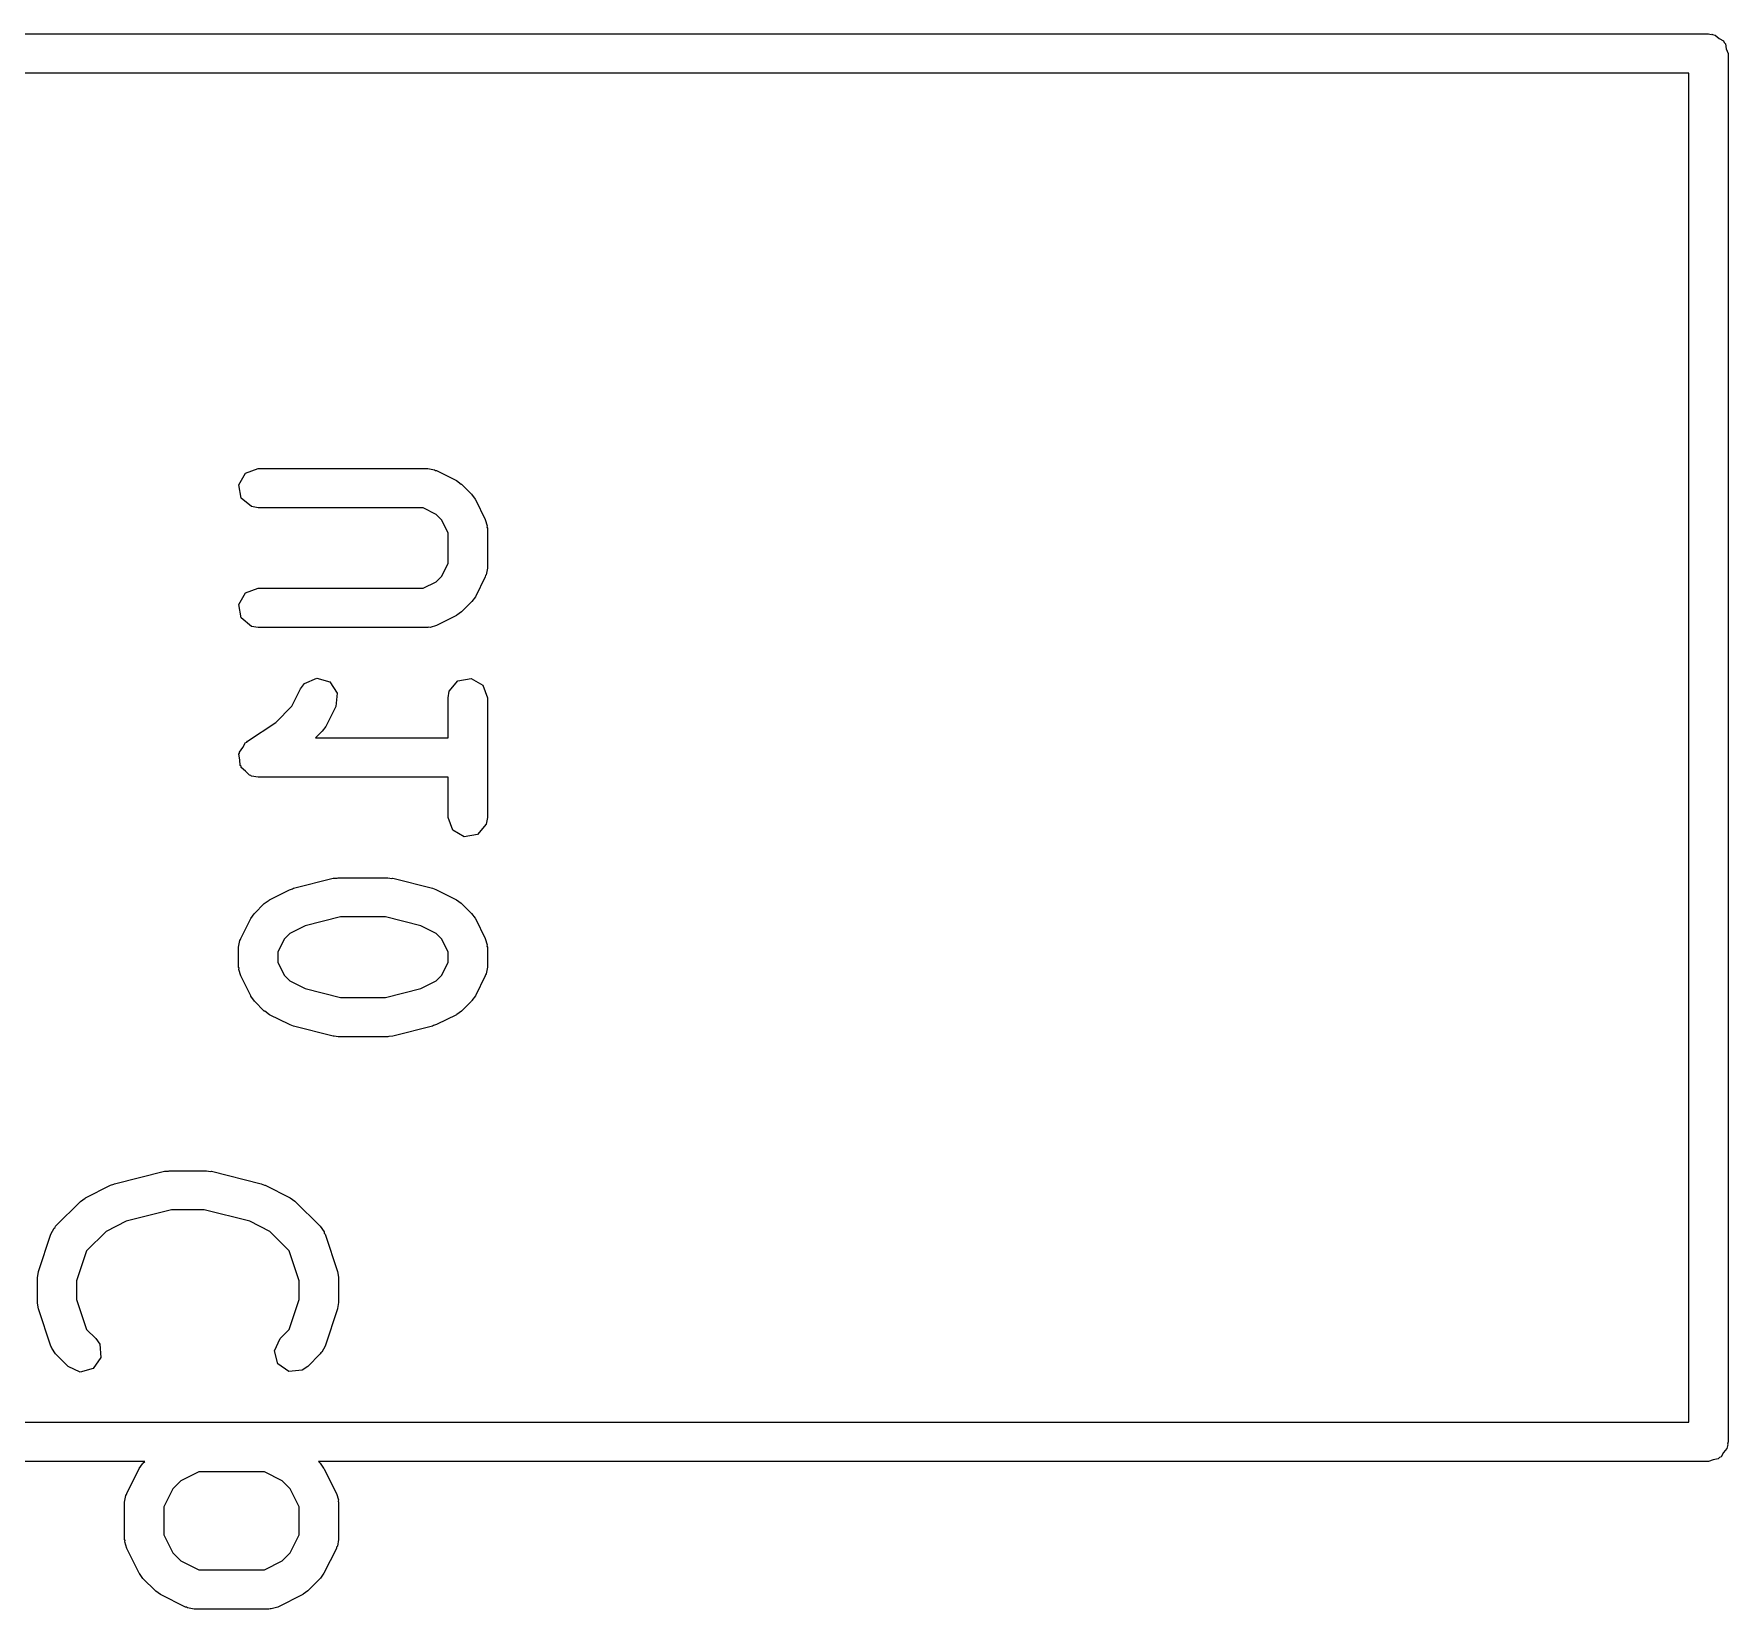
# Model space of a CAD drawing. Extents: x 0.04 to 2.09, y 0.3 to 3.78.
# Drawn here: x 1.323 to 1.5778, y 1.902 to 2.1388 of the extents above; entities that cross this region are included whole.
import ezdxf

# ---------------------------------------------------------------- set-up
doc = ezdxf.new("R2010")
doc.units = 0
doc.header["$MEASUREMENT"] = 0
doc.layers.add('BLACK', color=7, linetype='CONTINUOUS')

msp = doc.modelspace()

# ---------------------------------------------------------------- linework, layer by layer
at = {"layer": 'BLACK', "linetype": 'CONTINUOUS'}
for p, q in [((1.2126, 2.13878), (1.5748, 2.13878)), ((1.5748, 2.13878), (1.57519, 2.13871)), ((1.57519, 2.13871), (1.57532, 2.13873)), ((1.57532, 2.13873), (1.57543, 2.13867)), ((1.57543, 2.13867), (1.57581, 2.1386)), ((1.57581, 2.1386), (1.5764, 2.13811)), ((1.5764, 2.13811), (1.57707, 2.13772)), ((1.57707, 2.13772), (1.57716, 2.13747)), ((1.57716, 2.13747), (1.57736, 2.1373)), ((1.57736, 2.1373), (1.57749, 2.13655)), ((1.57749, 2.13655), (1.57776, 2.13583)), ((1.57776, 2.13583), (1.57776, 1.92717)), ((1.57185, 2.13287), (1.21382, 2.13287)), ((1.57185, 1.93012), (1.57185, 2.13287)), ((1.35386, 2.071), (1.35487, 2.07275)), ((1.35421, 2.06901), (1.35386, 2.071)), ((1.35487, 2.07275), (1.35677, 2.07344)), ((1.35677, 2.07344), (1.38226, 2.07344)), ((1.38226, 2.07344), (1.38327, 2.07327)), ((1.38327, 2.07327), (1.38341, 2.07315)), ((1.38341, 2.07315), (1.38359, 2.07313)), ((1.38359, 2.07313), (1.38658, 2.07163)), ((1.38658, 2.07163), (1.38729, 2.07111)), ((1.38729, 2.07111), (1.38735, 2.07108)), ((1.38735, 2.07108), (1.38885, 2.06958)), ((1.35576, 2.06772), (1.35421, 2.06901)), ((1.38885, 2.06958), (1.38936, 2.06886)), ((1.38936, 2.06886), (1.38941, 2.06881)), ((1.38941, 2.06881), (1.3909, 2.06581)), ((1.35677, 2.06754), (1.35576, 2.06772)), ((1.38157, 2.06754), (1.35677, 2.06754)), ((1.38352, 2.06656), (1.38157, 2.06754)), ((1.38434, 2.06574), (1.38352, 2.06656)), ((1.38531, 2.06379), (1.38434, 2.06574)), ((1.38531, 2.05919), (1.38531, 2.06379)), ((1.3909, 2.06581), (1.3912, 2.06483)), ((1.3912, 2.06483), (1.39116, 2.06466)), ((1.39116, 2.06466), (1.39122, 2.06449)), ((1.39122, 2.06449), (1.39122, 2.05849)), ((1.38434, 2.05724), (1.38531, 2.05919)), ((1.39122, 2.05849), (1.39104, 2.05748)), ((1.38157, 2.05545), (1.38352, 2.05642)), ((1.38352, 2.05642), (1.38434, 2.05724)), ((1.3909, 2.05717), (1.38941, 2.05417)), ((1.39093, 2.05735), (1.3909, 2.05717)), ((1.39104, 2.05748), (1.39093, 2.05735)), ((1.35386, 2.05301), (1.35487, 2.05476)), ((1.35487, 2.05476), (1.35677, 2.05545)), ((1.35677, 2.05545), (1.38157, 2.05545)), ((1.38885, 2.05341), (1.38735, 2.05191)), ((1.38888, 2.05346), (1.38885, 2.05341)), ((1.38941, 2.05417), (1.38888, 2.05346)), ((1.35421, 2.05102), (1.35386, 2.05301)), ((1.35576, 2.04972), (1.35421, 2.05102)), ((1.38658, 2.05135), (1.38359, 2.04985)), ((1.38663, 2.0514), (1.38658, 2.05135)), ((1.38735, 2.05191), (1.38663, 2.0514)), ((1.35677, 2.04954), (1.35576, 2.04972)), ((1.38226, 2.04954), (1.35677, 2.04954)), ((1.38243, 2.0496), (1.38226, 2.04954)), ((1.3826, 2.04956), (1.38243, 2.0496)), ((1.38359, 2.04985), (1.3826, 2.04956)), ((1.36313, 2.04032), (1.36374, 2.04114)), ((1.36374, 2.04114), (1.36559, 2.04194)), ((1.36559, 2.04194), (1.36753, 2.04137)), ((1.36753, 2.04137), (1.36864, 2.03968)), ((1.38549, 2.04001), (1.38679, 2.04155)), ((1.38679, 2.04155), (1.38878, 2.0419)), ((1.38878, 2.0419), (1.39053, 2.04089)), ((1.39053, 2.04089), (1.39122, 2.039)), ((1.36184, 2.03774), (1.36313, 2.04032)), ((1.36864, 2.03968), (1.36841, 2.03767)), ((1.38531, 2.039), (1.38549, 2.04001)), ((1.38531, 2.03295), (1.38531, 2.039)), ((1.39122, 2.039), (1.39122, 2.021)), ((1.35513, 2.03245), (1.35939, 2.03529)), ((1.35939, 2.03529), (1.36184, 2.03774)), ((1.36841, 2.03767), (1.36691, 2.03468)), ((1.36635, 2.03391), (1.3654, 2.03295)), ((1.3654, 2.03295), (1.38531, 2.03295)), ((1.36638, 2.03397), (1.36635, 2.03391)), ((1.36691, 2.03468), (1.36638, 2.03397)), ((1.35386, 2.03051), (1.35394, 2.03066)), ((1.35401, 2.02967), (1.35386, 2.03051)), ((1.35393, 2.03083), (1.35444, 2.03152)), ((1.35394, 2.03066), (1.35393, 2.03083)), ((1.35444, 2.03152), (1.35487, 2.03226)), ((1.35487, 2.03226), (1.35503, 2.03232)), ((1.35503, 2.03232), (1.35513, 2.03245)), ((1.35406, 2.02881), (1.35401, 2.02967)), ((1.35418, 2.02869), (1.35406, 2.02881)), ((1.35421, 2.02852), (1.35418, 2.02869)), ((1.35487, 2.02797), (1.35421, 2.02852)), ((1.35546, 2.02735), (1.35487, 2.02797)), ((1.35563, 2.02733), (1.35546, 2.02735)), ((1.35576, 2.02722), (1.35563, 2.02733)), ((1.35677, 2.02704), (1.35576, 2.02722)), ((1.38531, 2.02704), (1.35677, 2.02704)), ((1.38531, 2.021), (1.38531, 2.02704)), ((1.386, 2.0191), (1.38531, 2.021)), ((1.39104, 2.01999), (1.38974, 2.01844)), ((1.39122, 2.021), (1.39104, 2.01999)), ((1.38775, 2.01809), (1.386, 2.0191)), ((1.38974, 2.01844), (1.38775, 2.01809)), ((1.35845, 2.00864), (1.36145, 2.01014)), ((1.36145, 2.01014), (1.36194, 2.01029)), ((1.36194, 2.01029), (1.36205, 2.01036)), ((1.36205, 2.01036), (1.36805, 2.01186)), ((1.36805, 2.01186), (1.36864, 2.0119)), ((1.36864, 2.0119), (1.36877, 2.01195)), ((1.36877, 2.01195), (1.37627, 2.01195)), ((1.37627, 2.01195), (1.37685, 2.01185)), ((1.37685, 2.01185), (1.37698, 2.01186)), ((1.37698, 2.01186), (1.38298, 2.01036)), ((1.38298, 2.01036), (1.38345, 2.01016)), ((1.38345, 2.01016), (1.38359, 2.01014)), ((1.38359, 2.01014), (1.38658, 2.00864)), ((1.35618, 2.00659), (1.35768, 2.00809)), ((1.35768, 2.00809), (1.3584, 2.00859)), ((1.3584, 2.00859), (1.35845, 2.00864)), ((1.38658, 2.00864), (1.38729, 2.00811)), ((1.38729, 2.00811), (1.38735, 2.00809)), ((1.38735, 2.00809), (1.38885, 2.00659)), ((1.35413, 2.00282), (1.35563, 2.00582)), ((1.35563, 2.00582), (1.35615, 2.00653)), ((1.35615, 2.00653), (1.35618, 2.00659)), ((1.3638, 2.00471), (1.36152, 2.00357)), ((1.36913, 2.00605), (1.3638, 2.00471)), ((1.3759, 2.00605), (1.36913, 2.00605)), ((1.38123, 2.00471), (1.3759, 2.00605)), ((1.38352, 2.00357), (1.38123, 2.00471)), ((1.38885, 2.00659), (1.38936, 2.00586)), ((1.38936, 2.00586), (1.38941, 2.00582)), ((1.38941, 2.00582), (1.3909, 2.00282)), ((1.35382, 2.0015), (1.35399, 2.00251)), ((1.35399, 2.00251), (1.35411, 2.00264)), ((1.35411, 2.00264), (1.35413, 2.00282)), ((1.36069, 2.00275), (1.35972, 2.0008)), ((1.36152, 2.00357), (1.36069, 2.00275)), ((1.38434, 2.00275), (1.38352, 2.00357)), ((1.38531, 2.0008), (1.38434, 2.00275)), ((1.3909, 2.00282), (1.3912, 2.00184)), ((1.35382, 1.9985), (1.35382, 2.0015)), ((1.35972, 2.0008), (1.35972, 1.9992)), ((1.38531, 1.9992), (1.38531, 2.0008)), ((1.3912, 2.00184), (1.39116, 2.00167)), ((1.39116, 2.00167), (1.39122, 2.0015)), ((1.39122, 2.0015), (1.39122, 1.9985)), ((1.35388, 1.99833), (1.35382, 1.9985)), ((1.35383, 1.99816), (1.35388, 1.99833)), ((1.35413, 1.99718), (1.35383, 1.99816)), ((1.35563, 1.99418), (1.35413, 1.99718)), ((1.35972, 1.9992), (1.36069, 1.99725)), ((1.36069, 1.99725), (1.36152, 1.99643)), ((1.38352, 1.99643), (1.38434, 1.99725)), ((1.38434, 1.99725), (1.38531, 1.9992)), ((1.3909, 1.99718), (1.38941, 1.99418)), ((1.39093, 1.99736), (1.3909, 1.99718)), ((1.39104, 1.99749), (1.39093, 1.99736)), ((1.39122, 1.9985), (1.39104, 1.99749)), ((1.36152, 1.99643), (1.3638, 1.99529)), ((1.3638, 1.99529), (1.36913, 1.99395)), ((1.3759, 1.99395), (1.38123, 1.99529)), ((1.38123, 1.99529), (1.38352, 1.99643)), ((1.35567, 1.99414), (1.35563, 1.99418)), ((1.35618, 1.99341), (1.35567, 1.99414)), ((1.35768, 1.99191), (1.35618, 1.99341)), ((1.36913, 1.99395), (1.3759, 1.99395)), ((1.38885, 1.99341), (1.38735, 1.99191)), ((1.38888, 1.99347), (1.38885, 1.99341)), ((1.38941, 1.99418), (1.38888, 1.99347)), ((1.35774, 1.99189), (1.35768, 1.99191)), ((1.35845, 1.99136), (1.35774, 1.99189)), ((1.36145, 1.98986), (1.35845, 1.99136)), ((1.36159, 1.98984), (1.36145, 1.98986)), ((1.36205, 1.98964), (1.36159, 1.98984)), ((1.36805, 1.98814), (1.36205, 1.98964)), ((1.38298, 1.98964), (1.37698, 1.98814)), ((1.3831, 1.98971), (1.38298, 1.98964)), ((1.38359, 1.98986), (1.3831, 1.98971)), ((1.38658, 1.99136), (1.38359, 1.98986)), ((1.38663, 1.99141), (1.38658, 1.99136)), ((1.38735, 1.99191), (1.38663, 1.99141)), ((1.36819, 1.98815), (1.36805, 1.98814)), ((1.36877, 1.98805), (1.36819, 1.98815)), ((1.37627, 1.98805), (1.36877, 1.98805)), ((1.37639, 1.9881), (1.37627, 1.98805)), ((1.37698, 1.98814), (1.37639, 1.9881)), ((1.33517, 1.96595), (1.34267, 1.96782)), ((1.34267, 1.96782), (1.34326, 1.96786)), ((1.34326, 1.96786), (1.34338, 1.96791)), ((1.34338, 1.96791), (1.34901, 1.96791)), ((1.34901, 1.96791), (1.34959, 1.96781)), ((1.34959, 1.96781), (1.34972, 1.96782)), ((1.34972, 1.96782), (1.35722, 1.96595)), ((1.33081, 1.96385), (1.33456, 1.96572)), ((1.33456, 1.96572), (1.33505, 1.96587)), ((1.33505, 1.96587), (1.33517, 1.96595)), ((1.35722, 1.96595), (1.35769, 1.96574)), ((1.35769, 1.96574), (1.35783, 1.96572)), ((1.35783, 1.96572), (1.36158, 1.96385)), ((1.3263, 1.95955), (1.33005, 1.9633)), ((1.33005, 1.9633), (1.33077, 1.9638)), ((1.33077, 1.9638), (1.33081, 1.96385)), ((1.34375, 1.962), (1.33692, 1.9603)), ((1.34864, 1.962), (1.34375, 1.962)), ((1.35548, 1.9603), (1.34864, 1.962)), ((1.36158, 1.96385), (1.36229, 1.96332)), ((1.36229, 1.96332), (1.36234, 1.9633)), ((1.36234, 1.9633), (1.36609, 1.95955)), ((1.32558, 1.95839), (1.32607, 1.95929)), ((1.32607, 1.95929), (1.32622, 1.95939)), ((1.32622, 1.95939), (1.3263, 1.95955)), ((1.33692, 1.9603), (1.33388, 1.95878)), ((1.35851, 1.95878), (1.35548, 1.9603)), ((1.36609, 1.95955), (1.36668, 1.95871)), ((1.32371, 1.95277), (1.32558, 1.95839)), ((1.33388, 1.95878), (1.33097, 1.95586)), ((1.36143, 1.95586), (1.35851, 1.95878)), ((1.36668, 1.95871), (1.3667, 1.95853)), ((1.3667, 1.95853), (1.36681, 1.95839)), ((1.36681, 1.95839), (1.36868, 1.95277)), ((1.33097, 1.95586), (1.32946, 1.95135)), ((1.36293, 1.95135), (1.36143, 1.95586)), ((1.32356, 1.95183), (1.32371, 1.9527)), ((1.32356, 1.94808), (1.32356, 1.95183)), ((1.32371, 1.9527), (1.32371, 1.95277)), ((1.32946, 1.95135), (1.32946, 1.94856)), ((1.36293, 1.94856), (1.36293, 1.95135)), ((1.36868, 1.95277), (1.36881, 1.95189)), ((1.36881, 1.95189), (1.36883, 1.95183)), ((1.36883, 1.95183), (1.36883, 1.94808)), ((1.32358, 1.94802), (1.32356, 1.94808)), ((1.32371, 1.94715), (1.32358, 1.94802)), ((1.32558, 1.94153), (1.32371, 1.94715)), ((1.32946, 1.94856), (1.33097, 1.94405)), ((1.36143, 1.94405), (1.36293, 1.94856)), ((1.36868, 1.94715), (1.36681, 1.94153)), ((1.36883, 1.94808), (1.36868, 1.94721)), ((1.36868, 1.94721), (1.36868, 1.94715)), ((1.33097, 1.94405), (1.33235, 1.94267)), ((1.36004, 1.94267), (1.36143, 1.94405)), ((1.32569, 1.94139), (1.32558, 1.94153)), ((1.32571, 1.94121), (1.32569, 1.94139)), ((1.3263, 1.94037), (1.32571, 1.94121)), ((1.33235, 1.94267), (1.33294, 1.94183)), ((1.33294, 1.94183), (1.33311, 1.93982)), ((1.35919, 1.94084), (1.36004, 1.94267)), ((1.36681, 1.94153), (1.36632, 1.94062)), ((1.32817, 1.9385), (1.3263, 1.94037)), ((1.33, 1.93764), (1.32817, 1.9385)), ((1.33311, 1.93982), (1.33195, 1.93817)), ((1.35971, 1.93889), (1.35919, 1.94084)), ((1.36137, 1.93773), (1.35971, 1.93889)), ((1.36422, 1.9385), (1.36338, 1.93791)), ((1.36609, 1.94037), (1.36422, 1.9385)), ((1.36617, 1.94053), (1.36609, 1.94037)), ((1.36632, 1.94062), (1.36617, 1.94053)), ((1.33195, 1.93817), (1.33, 1.93764)), ((1.36338, 1.93791), (1.36137, 1.93773)), ((1.17618, 1.93012), (1.57185, 1.93012)), ((1.57758, 1.92616), (1.57708, 1.92557)), ((1.57765, 1.92654), (1.57758, 1.92616)), ((1.57771, 1.92665), (1.57765, 1.92654)), ((1.57776, 1.92717), (1.57769, 1.92678)), ((1.57769, 1.92678), (1.57771, 1.92665)), ((1.33971, 1.92421), (1.17323, 1.92421)), ((1.33887, 1.92316), (1.33939, 1.92387)), ((1.33939, 1.92387), (1.33942, 1.92393)), ((1.33942, 1.92393), (1.33971, 1.92421)), ((1.5748, 1.92421), (1.36581, 1.92421)), ((1.36581, 1.92421), (1.36609, 1.92393)), ((1.36609, 1.92393), (1.3666, 1.9232)), ((1.3666, 1.9232), (1.36665, 1.92316)), ((1.57552, 1.92447), (1.5748, 1.92421)), ((1.57628, 1.92461), (1.57552, 1.92447)), ((1.57645, 1.92481), (1.57628, 1.92461)), ((1.5767, 1.9249), (1.57645, 1.92481)), ((1.57708, 1.92557), (1.5767, 1.9249)), ((1.33699, 1.91941), (1.33887, 1.92316)), ((1.34513, 1.92129), (1.34394, 1.92009)), ((1.34783, 1.92263), (1.34513, 1.92129)), ((1.35769, 1.92263), (1.34783, 1.92263)), ((1.36038, 1.92129), (1.35769, 1.92263)), ((1.36158, 1.92009), (1.36038, 1.92129)), ((1.36665, 1.92316), (1.36852, 1.91941)), ((1.33668, 1.91809), (1.33686, 1.9191)), ((1.33668, 1.91246), (1.33668, 1.91809)), ((1.33686, 1.9191), (1.33697, 1.91923)), ((1.33697, 1.91923), (1.33699, 1.91941)), ((1.34394, 1.92009), (1.34259, 1.91739)), ((1.36293, 1.91739), (1.36158, 1.92009)), ((1.36852, 1.91941), (1.36881, 1.91843)), ((1.36881, 1.91843), (1.36877, 1.91825)), ((1.36877, 1.91825), (1.36883, 1.91809)), ((1.36883, 1.91809), (1.36883, 1.91246)), ((1.34259, 1.91739), (1.34259, 1.91316)), ((1.36293, 1.91316), (1.36293, 1.91739)), ((1.34259, 1.91316), (1.34394, 1.91046)), ((1.36158, 1.91046), (1.36293, 1.91316)), ((1.33674, 1.9123), (1.33668, 1.91246)), ((1.3367, 1.91213), (1.33674, 1.9123)), ((1.33699, 1.91114), (1.3367, 1.91213)), ((1.33887, 1.90739), (1.33699, 1.91114)), ((1.34394, 1.91046), (1.34513, 1.90927)), ((1.36038, 1.90927), (1.36158, 1.91046)), ((1.36852, 1.91114), (1.36665, 1.90739)), ((1.36854, 1.91132), (1.36852, 1.91114)), ((1.36866, 1.91145), (1.36854, 1.91132)), ((1.36883, 1.91246), (1.36866, 1.91145)), ((1.34513, 1.90927), (1.34783, 1.90792)), ((1.34783, 1.90792), (1.35769, 1.90792)), ((1.35769, 1.90792), (1.36038, 1.90927)), ((1.33891, 1.90735), (1.33887, 1.90739)), ((1.33942, 1.90663), (1.33891, 1.90735)), ((1.3413, 1.90475), (1.33942, 1.90663)), ((1.36609, 1.90663), (1.36422, 1.90475)), ((1.36612, 1.90668), (1.36609, 1.90663)), ((1.36665, 1.90739), (1.36612, 1.90668)), ((1.34135, 1.90472), (1.3413, 1.90475)), ((1.34206, 1.9042), (1.34135, 1.90472)), ((1.34581, 1.90232), (1.34206, 1.9042)), ((1.36345, 1.9042), (1.3597, 1.90232)), ((1.3635, 1.90424), (1.36345, 1.9042)), ((1.36422, 1.90475), (1.3635, 1.90424)), ((1.34599, 1.9023), (1.34581, 1.90232)), ((1.34612, 1.90219), (1.34599, 1.9023)), ((1.34713, 1.90201), (1.34612, 1.90219)), ((1.35838, 1.90201), (1.34713, 1.90201)), ((1.35855, 1.90207), (1.35838, 1.90201)), ((1.35872, 1.90203), (1.35855, 1.90207)), ((1.3597, 1.90232), (1.35872, 1.90203))]:
    msp.add_line(p, q, dxfattribs=at)

doc.saveas('drawing.dxf')
